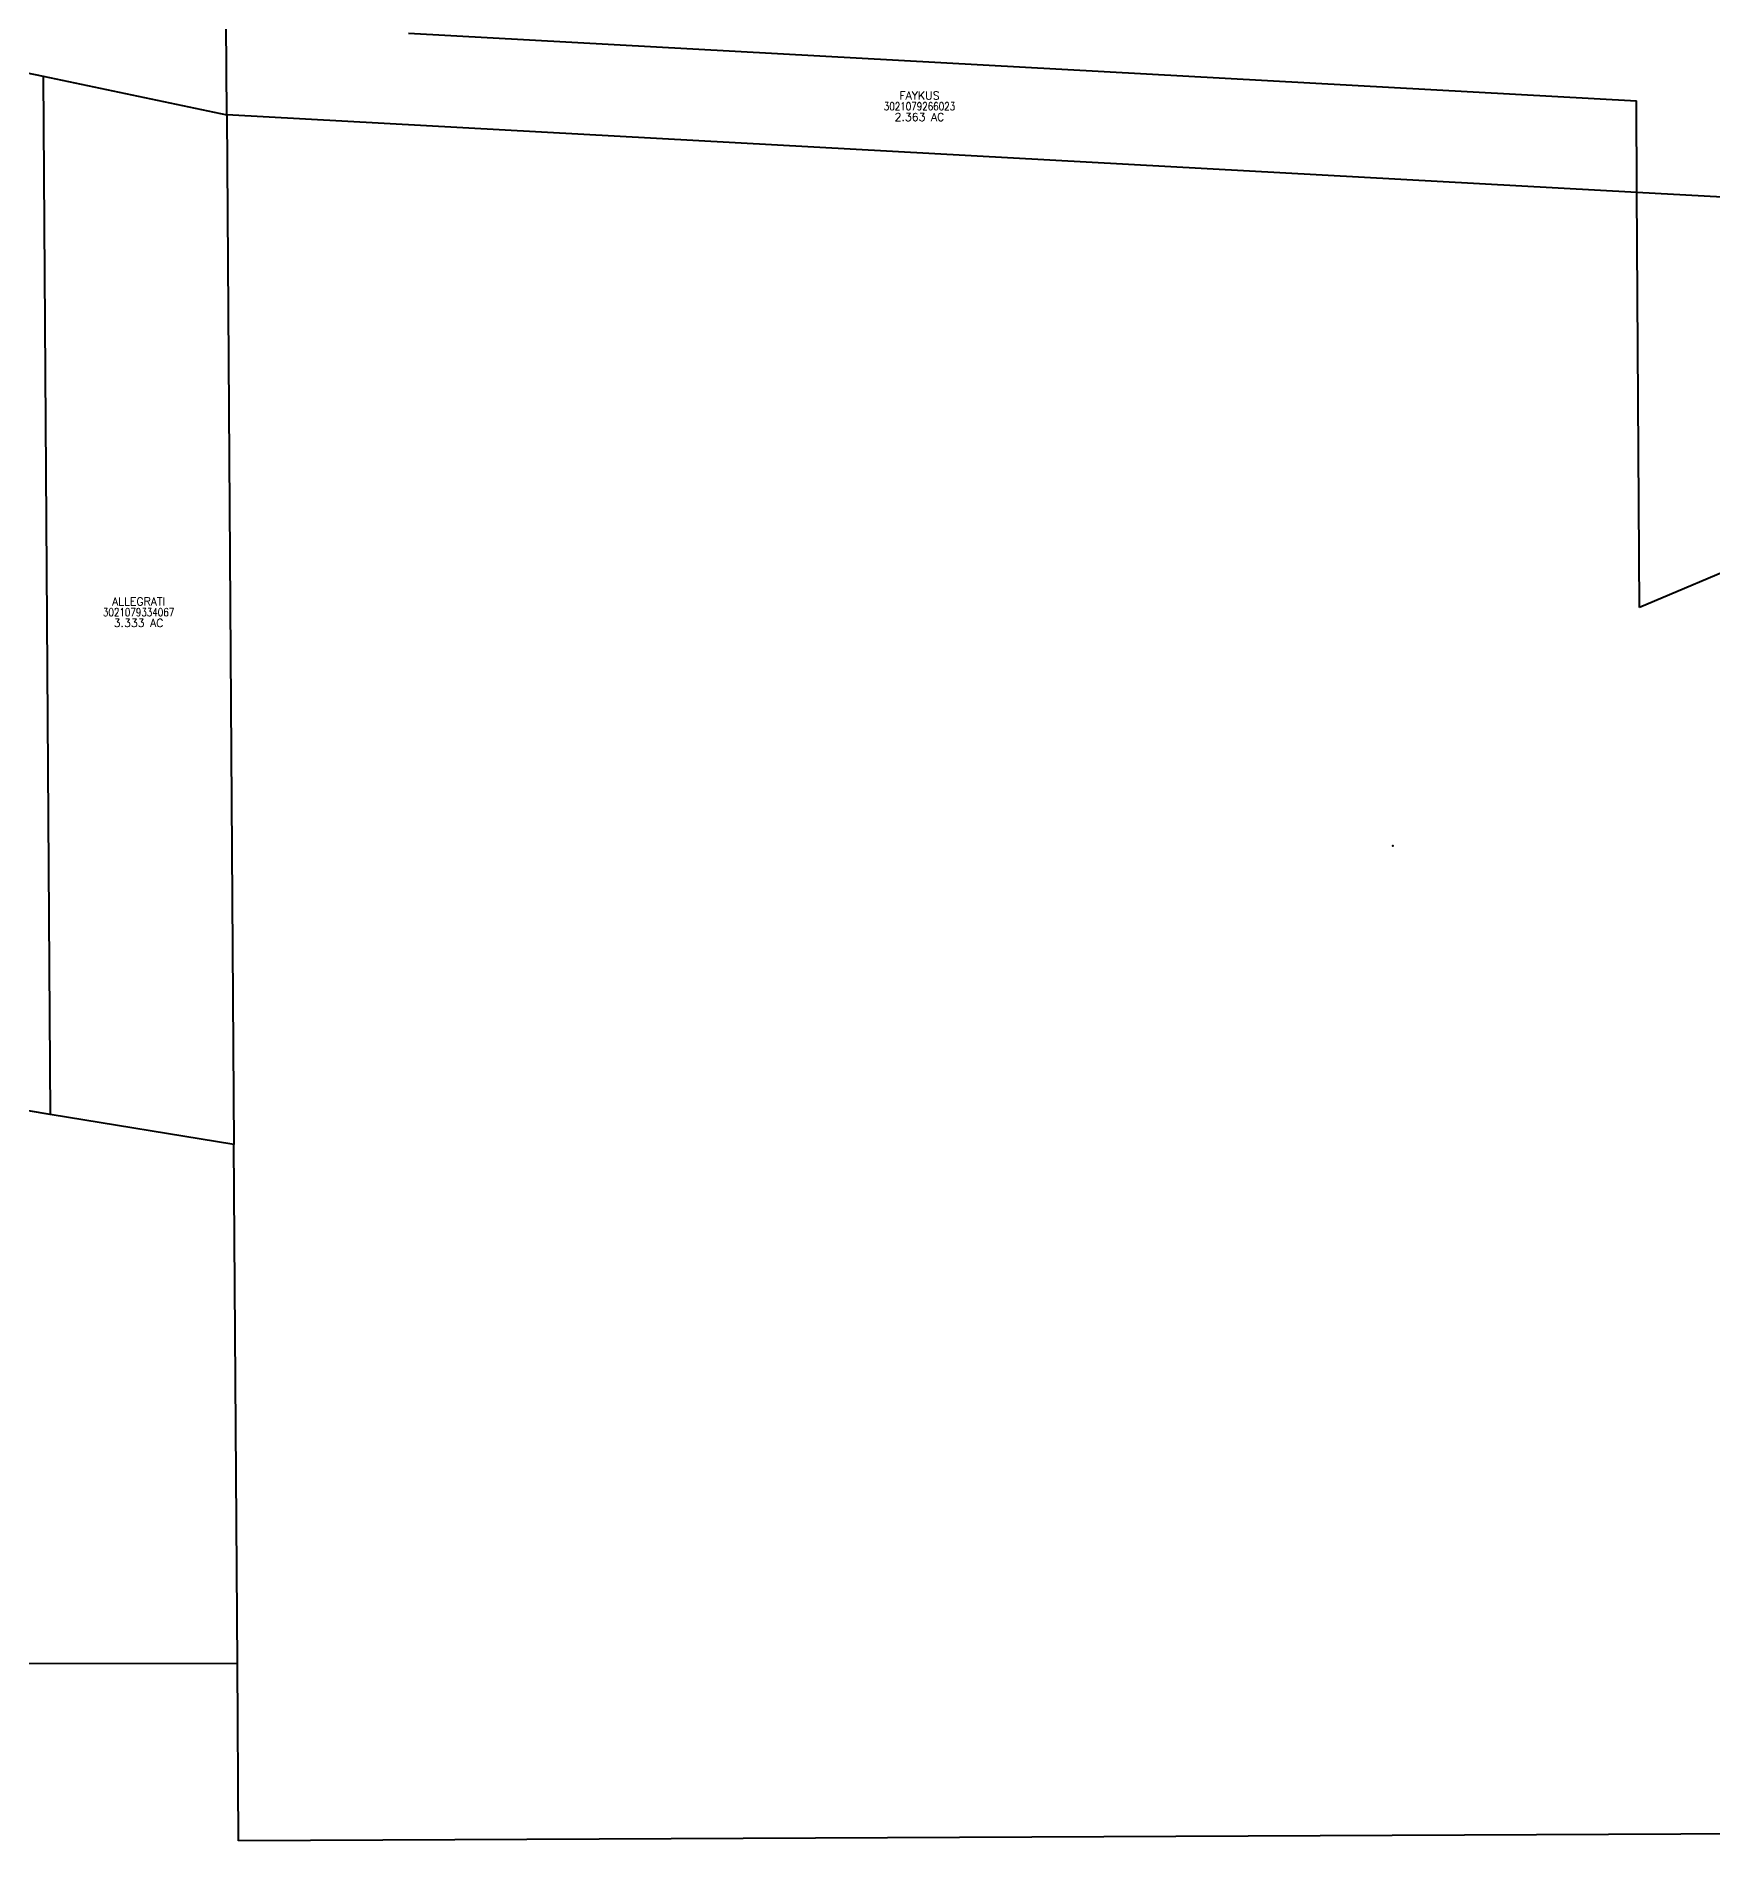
# Model space of a CAD drawing. Header units: feet. Extents: x 6175 to 40508, y 6759 to 18493.
# Drawn here: x 37288 to 38756, y 15411 to 16989 of the extents above; entities that cross this region are included whole.
import ezdxf
from ezdxf.enums import TextEntityAlignment as Align

# ---------------------------------------------------------------- set-up
doc = ezdxf.new("R2010")
doc.units = ezdxf.units.FT
doc.header["$MEASUREMENT"] = 0
for name, color, linetype, lineweight in [('ACREAGE', 1, 'Continuous', 9), ('Converted Lat-Long Pts', 113, 'Continuous', 40), ('Owner_Name', 1, 'Continuous', 9), ('UCLID_parcel', 3, 'Continuous', 40), ('UPC', 142, 'Continuous', 9)]:
    doc.layers.add(name, color=color, linetype=linetype, lineweight=lineweight)
doc.styles.add('ROMANS', font='romans.shx')

# ---------------------------------------------------------------- blocks, each defined once
blk = doc.blocks.new('PARCEL_ID')
at = {"layer": 'UPC', "style": 'ROMANS', "width": 0.8}
blk.add_attdef('UPC', text='', height=7, dxfattribs=at).set_placement((0, 0), align=Align.MIDDLE_CENTER)
blk = doc.blocks.new('OWNER')
at = {"layer": 'Owner_Name', "style": 'ROMANS'}
blk.add_attdef('OWNER', text='', height=7, dxfattribs=at).set_placement((0, 0), align=Align.MIDDLE_CENTER)
blk = doc.blocks.new('ACREAGE')
at = {"layer": 'ACREAGE', "style": 'ROMANS'}
blk.add_attdef('ACREAGE', text='', height=7, dxfattribs=at).set_placement((0, 0), align=Align.MIDDLE_CENTER)

msp = doc.modelspace()

# ---------------------------------------------------------------- linework, layer by layer
at = {"layer": 'Converted Lat-Long Pts'}
msp.add_point((38475.593, 16281.043), dxfattribs=at)
at = {"layer": 'UCLID_parcel'}
for p, q in [((37136.327, 16986.689), (37294.619, 16954.158)), ((37455.312, 16920.301), (37454.773, 17000.452)), ((37614.278, 16991.674), (38688.596, 16932.551)), ((37294.619, 16954.158), (37455.312, 16920.301)), ((37294.619, 16954.158), (37300.73, 16046.045)), ((38689.086, 16852.402), (38688.596, 16932.551)), ((38689.086, 16852.402), (37455.312, 16920.301)), ((37455.312, 16920.301), (37461.373, 16019.587)), ((38899.099, 16840.844), (38689.086, 16852.402)), ((38691.303, 16489.409), (38689.086, 16852.402)), ((38840.241, 16552.322), (38691.303, 16489.409)), ((37300.73, 16046.045), (37262.601, 16052.325)), ((37461.373, 16019.587), (37300.73, 16046.045)), ((37464.428, 15565.702), (37461.373, 16019.587)), ((35640.213, 15568.356), (37464.428, 15565.702)), ((37465.472, 15410.52), (37464.428, 15565.702)), ((40423.135, 15424.285), (37465.472, 15410.52))]:
    msp.add_line(p, q, dxfattribs=at)

# ---------------------------------------------------------------- block references
at = {"layer": 'ACREAGE'}
for p, values in [((38061.27, 16918.383), {'ACREAGE': '2.363 AC'}), ((37378.007, 16475.853), {'ACREAGE': '3.333 AC'})]:
    msp.add_blockref('ACREAGE', p, dxfattribs=at).add_auto_attribs(values)
at = {"layer": 'Owner_Name'}
for p, values in [((38061.27, 16937.14), {'OWNER': 'FAYKUS'}), ((37378.007, 16494.61), {'OWNER': 'ALLEGRATI'})]:
    msp.add_blockref('OWNER', p, dxfattribs=at).add_auto_attribs(values)
at = {"layer": 'UPC'}
for p, values in [((38061.27, 16927.762), {'UPC': '3021079266023'}), ((37378.007, 16485.232), {'UPC': '3021079334067'})]:
    msp.add_blockref('PARCEL_ID', p, dxfattribs=at).add_auto_attribs(values)

doc.saveas('drawing.dxf')
